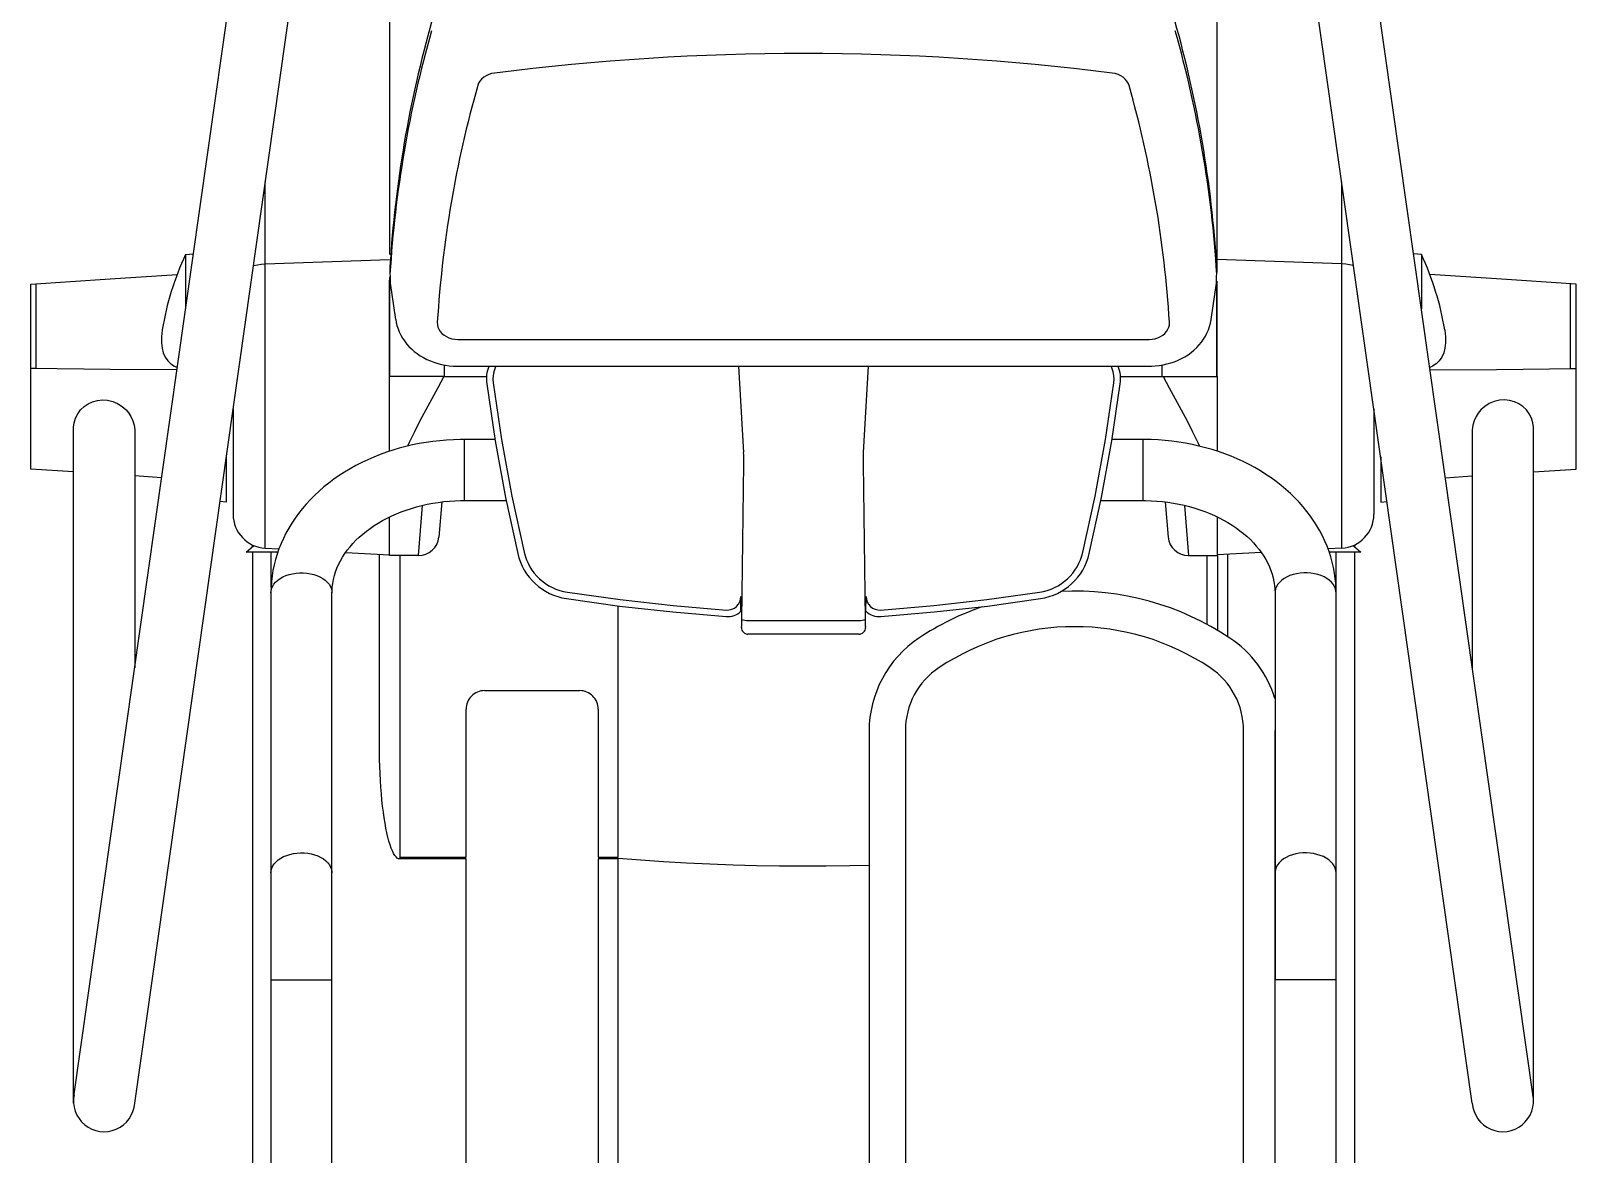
# Model space of a CAD drawing. Header units: millimetres. Extents: x 24547 to 62889, y 34568 to 56011.
# Drawn here: x 59116 to 59769, y 36502 to 36977 of the extents above; entities that cross this region are included whole.
import ezdxf

# ---------------------------------------------------------------- set-up
doc = ezdxf.new("R2010")
doc.units = ezdxf.units.MM

# ---------------------------------------------------------------- blocks, each defined once
blk = doc.blocks.new('A$C29B01179')
for p, q in [((1049.29, 634.45, -1035.45), (1050.47, 652.5, -1035.45)), ((1050.47, 652.5, -1035.45), (1128.65, 652.5, -1035.45)), ((1092.6, 618.96, -1035.45), (1092.97, 652.5, -1035.45)), ((1092.97, 650.21, -1035.45), (1092.97, 652.5, -1035.45)), ((1092.97, 650.21, -1035.45), (1128.65, 650.21, -1035.45)), ((1128.65, 652.5, -1035.45), (1130.85, 618.96, -1035.45)), ((782.57, 634.45, -1035.45), (1067.94, 634.45, -1035.45)), ((784.39, 634.45, -1035.45), (1362.84, 552.53, -1035.45)), ((1067.94, 634.45, -1035.45), (1068.12, 634.47, -1035.45)), ((1068.12, 634.47, -1035.45), (1070.07, 634.23, -1035.45)), ((1070.07, 634.23, -1035.45), (1071.98, 633.65, -1035.45)), ((1071.98, 633.65, -1035.45), (1073.8, 632.73, -1035.45)), ((1073.8, 632.73, -1035.45), (1075.45, 631.5, -1035.45)), ((1075.45, 631.5, -1035.45), (1076.87, 630.03, -1035.45)), ((1076.87, 630.03, -1035.45), (1078.04, 628.33, -1035.45)), ((1078.04, 628.33, -1035.45), (1078.92, 626.45, -1035.45)), ((1078.92, 626.45, -1035.45), (1079.48, 624.44, -1035.45)), ((1079.55, 620.09, -1035.45), (1079.01, 617.92, -1035.45)), ((1079.48, 624.44, -1035.45), (1079.7, 622.27, -1035.45)), ((1079.7, 622.27, -1035.45), (1079.55, 620.09, -1035.45)), ((1076.91, 613.98, -1035.45), (1075.43, 612.32, -1035.45)), ((1078.12, 615.86, -1035.45), (1076.91, 613.98, -1035.45)), ((1079.01, 617.92, -1035.45), (1078.12, 615.86, -1035.45)), ((1092.36, 590.84, -1035.45), (1092.6, 618.96, -1035.45)), ((1130.85, 618.96, -1035.45), (1132.73, 590.67, -1035.45)), ((782.57, 608.67, -1035.45), (1359.23, 527, -1035.45)), ((1066.92, 608.67, -1035.45), (966.45, 608.67, -1035.45)), ((1046.84, 597.28, -1035.45), (1047.59, 608.67, -1035.45)), ((1067.11, 608.67, -1035.45), (1066.92, 608.67, -1035.45)), ((1069.01, 608.88, -1035.45), (1067.11, 608.67, -1035.45)), ((1070.85, 609.41, -1035.45), (1069.01, 608.88, -1035.45)), ((1072.63, 610.24, -1035.45), (1070.85, 609.41, -1035.45)), ((1074.09, 611.18, -1035.45), (1072.63, 610.24, -1035.45)), ((1075.43, 612.32, -1035.45), (1074.09, 611.18, -1035.45)), ((1096.26, 594.74, -1035.45), (1094.98, 593.43, -1035.45)), ((1097.78, 595.8, -1035.45), (1096.26, 594.74, -1035.45)), ((1099.54, 596.6, -1035.45), (1097.78, 595.8, -1035.45)), ((1101.52, 597.13, -1035.45), (1099.54, 596.6, -1035.45)), ((1103.81, 597.39, -1035.45), (1101.52, 597.13, -1035.45)), ((1106.35, 597.37, -1035.45), (1103.81, 597.39, -1035.45)), ((1109.11, 597.05, -1035.45), (1106.35, 597.37, -1035.45)), ((1109.28, 597.02, -1035.45), (1109.11, 597.05, -1035.45)), ((1093.93, 591.87, -1035.45), (1093.37, 590.69, -1035.45)), ((1094.98, 593.43, -1035.45), (1093.93, 591.87, -1035.45)), ((1141.12, 587.18, -1035.45), (1118.16, 587.18, -1035.45)), ((1141.12, 587.18, -1035.45), (1141.4, 583.89, -1035.45)), ((1036.51, 569.99, -1035.45), (1036.74, 572.67, -1035.45)), ((1055.66, 569.99, -1035.45), (1036.51, 569.99, -1035.45)), ((1015.42, 548.23, -1035.45), (1015.42, 561.56, -1035.45)), ((1015.42, 561.56, -1035.45), (1018.14, 558.32, -1035.45)), ((1075.89, 567.13, -1035.45), (1031.36, 567.13, -1035.45)), ((1015.42, 558.88, -1035.45), (457.46, 558.88, -1035.45)), ((1017.67, 558.88, -1035.45), (1018.38, 558.88, -1035.45)), ((1136.35, 558.57, -1035.45), (1136.4, 558.42, -1035.45)), ((1136.4, 558.42, -1035.45), (1136.77, 556.84, -1035.45)), ((1136.77, 556.84, -1035.45), (1137.01, 555.21, -1035.45)), ((1137.01, 555.21, -1035.45), (1137.13, 553.55, -1035.45)), ((998.21, 551.14, -1035.45), (512.44, 551.14, -1035.45)), ((834.78, 551.14, -1035.45), (834.78, 525.36, -1035.45)), ((879.89, 551.14, -1035.45), (880.89, 551.05, -1035.45)), ((880.89, 551.05, -1035.45), (881.88, 550.78, -1035.45)), ((881.88, 550.78, -1035.45), (882.84, 550.33, -1035.45)), ((882.84, 550.33, -1035.45), (883.75, 549.72, -1035.45)), ((883.75, 549.72, -1035.45), (884.62, 548.94, -1035.45)), ((884.62, 548.94, -1035.45), (885.41, 548.02, -1035.45)), ((998.54, 551.14, -1035.45), (998.21, 551.14, -1035.45)), ((998.21, 551.14, -1035.45), (998.96, 551.09, -1035.45)), ((1000.73, 551.08, -1035.45), (998.54, 551.14, -1035.45)), ((998.96, 551.09, -1035.45), (999.95, 550.86, -1035.45)), ((999.95, 550.86, -1035.45), (1000.91, 550.46, -1035.45)), ((1015.42, 551.14, -1035.45), (1000.59, 551.14, -1035.45)), ((1003.05, 550.92, -1035.45), (1000.73, 551.08, -1035.45)), ((1000.91, 550.46, -1035.45), (1001.84, 549.89, -1035.45)), ((1001.84, 549.89, -1035.45), (1002.72, 549.15, -1035.45)), ((1002.72, 549.15, -1035.45), (1003.53, 548.26, -1035.45)), ((1005.37, 550.65, -1035.45), (1003.05, 550.92, -1035.45)), ((1003.53, 548.26, -1035.45), (1004.27, 547.23, -1035.45)), ((1007.68, 550.27, -1035.45), (1005.37, 550.65, -1035.45)), ((1009.98, 549.8, -1035.45), (1007.68, 550.27, -1035.45)), ((1012.26, 549.22, -1035.45), (1009.98, 549.8, -1035.45)), ((1014.53, 548.54, -1035.45), (1012.26, 549.22, -1035.45)), ((1016.78, 547.75, -1035.45), (1014.53, 548.54, -1035.45)), ((1015.42, 548.45, -1035.45), (1015, 548.37, -1035.45)), ((1017.05, 553.55, -1035.45), (1016.75, 547.76, -1035.45)), ((1017.05, 553.55, -1035.45), (1137.13, 553.55, -1035.45)), ((1137.13, 553.55, -1035.45), (1138.94, 501.01, -1035.45)), ((1137.13, 553.55, -1035.45), (1171.74, 553.55, -1035.45)), ((885.41, 548.02, -1035.45), (886.13, 546.95, -1035.45)), ((886.13, 546.95, -1035.45), (886.76, 545.77, -1035.45)), ((886.76, 545.77, -1035.45), (887.3, 544.47, -1035.45)), ((887.3, 544.47, -1035.45), (887.73, 543.09, -1035.45)), ((887.73, 543.09, -1035.45), (888.05, 541.65, -1035.45)), ((888.05, 541.65, -1035.45), (888.26, 540.15, -1035.45)), ((1004.27, 547.23, -1035.45), (1004.93, 546.07, -1035.45)), ((1004.93, 546.07, -1035.45), (1005.49, 544.81, -1035.45)), ((1005.49, 544.81, -1035.45), (1005.95, 543.45, -1035.45)), ((1005.95, 543.45, -1035.45), (1006.29, 542.01, -1035.45)), ((1006.29, 542.01, -1035.45), (1006.53, 540.53, -1035.45)), ((1019.01, 546.87, -1035.45), (1016.78, 547.75, -1035.45)), ((1021.21, 545.88, -1035.45), (1019.01, 546.87, -1035.45)), ((1023.39, 544.79, -1035.45), (1021.21, 545.88, -1035.45)), ((1025.53, 543.6, -1035.45), (1023.39, 544.79, -1035.45)), ((1027.64, 542.32, -1035.45), (1025.53, 543.6, -1035.45)), ((1029.71, 540.93, -1035.45), (1027.64, 542.32, -1035.45)), ((888.17, 535.59, -1035.45), (887.9, 534.12, -1035.45)), ((888.32, 537.1, -1035.45), (888.17, 535.59, -1035.45)), ((888.26, 540.15, -1035.45), (888.35, 538.63, -1035.45)), ((888.35, 538.63, -1035.45), (888.32, 537.1, -1035.45)), ((1006.53, 535.97, -1035.45), (1006.29, 534.48, -1035.45)), ((1006.53, 540.53, -1035.45), (1006.65, 539.01, -1035.45)), ((1006.65, 537.49, -1035.45), (1006.53, 535.97, -1035.45)), ((1006.65, 539.01, -1035.45), (1006.65, 537.49, -1035.45)), ((1031.75, 539.46, -1035.45), (1029.71, 540.93, -1035.45)), ((1033.73, 537.89, -1035.45), (1031.75, 539.46, -1035.45)), ((1035.67, 536.23, -1035.45), (1033.73, 537.89, -1035.45)), ((1037.57, 534.48, -1035.45), (1035.67, 536.23, -1035.45)), ((885.78, 529, -1035.45), (885.02, 528, -1035.45)), ((886.46, 530.13, -1035.45), (885.78, 529, -1035.45)), ((887.04, 531.37, -1035.45), (886.46, 530.13, -1035.45)), ((887.53, 532.71, -1035.45), (887.04, 531.37, -1035.45)), ((887.9, 534.12, -1035.45), (887.53, 532.71, -1035.45)), ((1004.27, 529.27, -1035.45), (1003.53, 528.24, -1035.45)), ((1004.93, 530.43, -1035.45), (1004.27, 529.27, -1035.45)), ((1005.49, 531.69, -1035.45), (1004.93, 530.43, -1035.45)), ((1005.95, 533.05, -1035.45), (1005.49, 531.69, -1035.45)), ((1006.29, 534.48, -1035.45), (1005.95, 533.05, -1035.45)), ((1039.41, 532.65, -1035.45), (1037.57, 534.48, -1035.45)), ((1041.19, 530.74, -1035.45), (1039.41, 532.65, -1035.45)), ((1042.92, 528.74, -1035.45), (1041.19, 530.74, -1035.45)), ((1044.58, 526.67, -1035.45), (1042.92, 528.74, -1035.45)), ((512.44, 525.36, -1035.45), (998.21, 525.36, -1035.45)), ((880.39, 525.38, -1035.45), (879.89, 525.36, -1035.45)), ((881.39, 525.56, -1035.45), (880.39, 525.38, -1035.45)), ((882.36, 525.92, -1035.45), (881.39, 525.56, -1035.45)), ((883.3, 526.45, -1035.45), (882.36, 525.92, -1035.45)), ((884.19, 527.15, -1035.45), (883.3, 526.45, -1035.45)), ((885.02, 528, -1035.45), (884.19, 527.15, -1035.45)), ((998.96, 525.41, -1035.45), (998.21, 525.36, -1035.45)), ((998.21, 525.36, -1035.45), (998.92, 525.35, -1035.45)), ((998.92, 525.35, -1035.45), (1000.56, 525.25, -1035.45)), ((999.95, 525.63, -1035.45), (998.96, 525.41, -1035.45)), ((1000.91, 526.04, -1035.45), (999.95, 525.63, -1035.45)), ((1000.56, 525.25, -1035.45), (1002.21, 525.05, -1035.45)), ((1001.84, 526.61, -1035.45), (1000.91, 526.04, -1035.45)), ((1002.72, 527.35, -1035.45), (1001.84, 526.61, -1035.45)), ((1002.21, 525.05, -1035.45), (1003.85, 524.75, -1035.45)), ((1003.53, 528.24, -1035.45), (1002.72, 527.35, -1035.45)), ((1003.85, 524.75, -1035.45), (1005.47, 524.35, -1035.45)), ((1005.47, 524.35, -1035.45), (1007.08, 523.84, -1035.45)), ((1007.08, 523.84, -1035.45), (1008.66, 523.24, -1035.45)), ((1008.66, 523.24, -1035.45), (1010.23, 522.55, -1035.45)), ((1010.23, 522.55, -1035.45), (1011.76, 521.77, -1035.45)), ((1046.19, 524.52, -1035.45), (1044.58, 526.67, -1035.45)), ((1047.73, 522.3, -1035.45), (1046.19, 524.52, -1035.45)), ((1049.21, 520.01, -1035.45), (1047.73, 522.3, -1035.45)), ((1011.76, 521.77, -1035.45), (1013.28, 520.89, -1035.45)), ((1013.28, 520.89, -1035.45), (1014.76, 519.93, -1035.45)), ((1015.27, 519.56, -1035.45), (1014.3, 501.01, -1035.45)), ((1014.76, 519.93, -1035.45), (1016.21, 518.88, -1035.45)), ((1016.21, 518.88, -1035.45), (1017.64, 517.74, -1035.45)), ((1017.64, 517.74, -1035.45), (1019.03, 516.52, -1035.45)), ((1019.03, 516.52, -1035.45), (1020.38, 515.22, -1035.45)), ((1050.62, 517.66, -1035.45), (1049.21, 520.01, -1035.45)), ((1051.95, 515.25, -1035.45), (1050.62, 517.66, -1035.45)), ((1020.38, 515.22, -1035.45), (1021.7, 513.84, -1035.45)), ((1021.7, 513.84, -1035.45), (1022.99, 512.38, -1035.45)), ((1022.99, 512.38, -1035.45), (1024.23, 510.84, -1035.45)), ((1024.23, 510.84, -1035.45), (1025.42, 509.23, -1035.45)), ((1025.42, 509.23, -1035.45), (1026.58, 507.55, -1035.45)), ((1053.22, 512.78, -1035.45), (1051.95, 515.25, -1035.45)), ((1054.42, 510.25, -1035.45), (1053.22, 512.78, -1035.45)), ((1055.54, 507.67, -1035.45), (1054.42, 510.25, -1035.45)), ((896.81, 502.19, -1035.45), (898.8, 502.59, -1035.45)), ((898.8, 502.59, -1035.45), (900.93, 502.97, -1035.45)), ((900.93, 502.97, -1035.45), (903.2, 503.33, -1035.45)), ((903.2, 503.33, -1035.45), (905.58, 503.66, -1035.45)), ((905.58, 503.66, -1035.45), (908.08, 503.97, -1035.45)), ((908.08, 503.97, -1035.45), (910.68, 504.24, -1035.45)), ((910.68, 504.24, -1035.45), (913.36, 504.49, -1035.45)), ((913.36, 504.49, -1035.45), (916.13, 504.7, -1035.45)), ((916.13, 504.7, -1035.45), (918.97, 504.88, -1035.45)), ((918.97, 504.88, -1035.45), (921.87, 505.03, -1035.45)), ((921.87, 505.03, -1035.45), (924.81, 505.15, -1035.45)), ((924.81, 505.15, -1035.45), (927.79, 505.24, -1035.45)), ((927.79, 505.24, -1035.45), (930.8, 505.29, -1035.45)), ((930.8, 505.29, -1035.45), (933.81, 505.3, -1035.45)), ((933.81, 505.3, -1035.45), (1014.52, 505.3, -1035.45)), ((1026.58, 507.55, -1035.45), (1027.68, 505.79, -1035.45)), ((1027.68, 505.79, -1035.45), (1028.74, 503.97, -1035.45)), ((1028.74, 503.97, -1035.45), (1029.74, 502.09, -1035.45)), ((1056.58, 505.05, -1035.45), (1055.54, 507.67, -1035.45)), ((1057.55, 502.38, -1035.45), (1056.58, 505.05, -1035.45)), ((886.51, 496.71, -1035.45), (885.78, 496.71, -1035.45)), ((885.79, 496.71, -1035.45), (885.88, 497.25, -1035.45)), ((885.79, 468.75, -1035.45), (885.79, 496.71, -1035.45)), ((885.88, 497.25, -1035.45), (886.16, 497.79, -1035.45)), ((886.16, 497.79, -1035.45), (886.64, 498.32, -1035.45)), ((1013.93, 496.71, -1035.45), (886.51, 496.71, -1035.45)), ((886.51, 496.71, -1035.45), (886.51, 468.75, -1035.45)), ((886.64, 498.32, -1035.45), (887.29, 498.85, -1035.45)), ((887.29, 498.85, -1035.45), (888.14, 499.36, -1035.45)), ((888.14, 499.36, -1035.45), (889.16, 499.87, -1035.45)), ((889.16, 499.87, -1035.45), (890.36, 500.37, -1035.45)), ((890.36, 500.37, -1035.45), (891.73, 500.85, -1035.45)), ((891.73, 500.85, -1035.45), (893.26, 501.31, -1035.45)), ((893.26, 501.31, -1035.45), (894.96, 501.76, -1035.45)), ((894.96, 501.76, -1035.45), (896.81, 502.19, -1035.45)), ((1013.93, 488.83, -1035.45), (1013.93, 501.01, -1035.45)), ((1013.93, 501.01, -1035.45), (1030.22, 501.01, -1035.45)), ((1029.74, 502.09, -1035.45), (1030.68, 500.14, -1035.45)), ((1030.68, 500.14, -1035.45), (1031.57, 498.14, -1035.45)), ((1031.57, 498.14, -1035.45), (1032.41, 496.09, -1035.45)), ((1032.41, 496.09, -1035.45), (1033.18, 493.98, -1035.45)), ((1058.45, 499.67, -1035.45), (1057.55, 502.38, -1035.45)), ((1058.01, 501.01, -1035.45), (1089.56, 501.01, -1035.45)), ((1059.26, 496.92, -1035.45), (1058.45, 499.67, -1035.45)), ((1060, 494.14, -1035.45), (1059.26, 496.92, -1035.45)), ((1089.56, 501.01, -1035.45), (1130.25, 501.01, -1035.45)), ((1089.56, 478.09, -1035.45), (1089.56, 501.01, -1035.45)), ((1089.56, 500.92, -1035.45), (1131.64, 500.92, -1035.45)), ((1107.09, 496.31, -1035.45), (1105.82, 495.58, -1035.45)), ((1108.39, 496.94, -1035.45), (1107.09, 496.31, -1035.45)), ((1109.72, 497.48, -1035.45), (1108.39, 496.94, -1035.45)), ((1111.08, 497.92, -1035.45), (1109.72, 497.48, -1035.45)), ((1112.46, 498.26, -1035.45), (1111.08, 497.92, -1035.45)), ((1113.63, 498.46, -1035.45), (1112.46, 498.26, -1035.45)), ((1129.05, 500.73, -1035.45), (1113.63, 498.47, -1035.45)), ((1136, 500.88, -1035.45), (1129.05, 500.73, -1035.45)), ((1141.08, 500.92, -1035.45), (1163.34, 500.92, -1035.45)), ((1163.34, 500.92, -1035.45), (1250.93, 500.92, -1035.45)), ((1033.18, 493.98, -1035.45), (1033.88, 491.83, -1035.45)), ((1033.88, 491.83, -1035.45), (1034.53, 489.63, -1035.45)), ((1034.53, 489.63, -1035.45), (1035.1, 487.4, -1035.45)), ((1060.65, 491.33, -1035.45), (1060, 494.14, -1035.45)), ((1061.65, 492.79, -1035.45), (1060.15, 493.48, -1035.45)), ((1061.23, 488.49, -1035.45), (1060.65, 491.33, -1035.45)), ((1066.21, 490.57, -1035.45), (1061.65, 492.79, -1035.45)), ((1070.83, 488.22, -1035.45), (1066.21, 490.57, -1035.45)), ((1099.25, 489.38, -1035.45), (1098.37, 488.08, -1035.45)), ((1100.2, 490.61, -1035.45), (1099.25, 489.38, -1035.45)), ((1101.22, 491.77, -1035.45), (1100.2, 490.61, -1035.45)), ((1102.29, 492.85, -1035.45), (1101.22, 491.77, -1035.45)), ((1103.42, 493.85, -1035.45), (1102.29, 492.85, -1035.45)), ((1104.6, 494.76, -1035.45), (1103.42, 493.85, -1035.45)), ((1105.82, 495.58, -1035.45), (1104.6, 494.76, -1035.45)), ((1013.93, 488.83, -1035.45), (1035.13, 487.18, -1035.45)), ((1035.1, 487.4, -1035.45), (1035.61, 485.13, -1035.45)), ((1035.61, 485.13, -1035.45), (1036.05, 482.83, -1035.45)), ((1061.72, 485.63, -1035.45), (1061.23, 488.49, -1035.45)), ((1062.14, 482.75, -1035.45), (1061.72, 485.63, -1035.45)), ((1075.48, 485.76, -1035.45), (1070.83, 488.22, -1035.45)), ((1080.16, 483.24, -1035.45), (1075.48, 485.76, -1035.45)), ((1084.84, 480.68, -1035.45), (1080.16, 483.24, -1035.45)), ((1096.17, 483.8, -1035.45), (1095.59, 482.28, -1035.45)), ((1096.82, 485.28, -1035.45), (1096.17, 483.8, -1035.45)), ((1097.56, 486.71, -1035.45), (1096.82, 485.28, -1035.45)), ((1098.37, 488.08, -1035.45), (1097.56, 486.71, -1035.45)), ((1036.58, 478.97, -1035.45), (1021.78, 480.27, -1035.45)), ((1036.05, 482.83, -1035.45), (1036.42, 480.5, -1035.45)), ((1036.42, 480.5, -1035.45), (1036.72, 478.16, -1035.45)), ((1036.72, 478.16, -1035.45), (1036.95, 475.8, -1035.45)), ((1062.47, 479.85, -1035.45), (1062.14, 482.75, -1035.45)), ((1062.72, 476.94, -1035.45), (1062.47, 479.85, -1035.45)), ((1062.89, 474.02, -1035.45), (1062.72, 476.94, -1035.45)), ((1089.52, 478.11, -1035.45), (1084.84, 480.68, -1035.45)), ((1089.56, 478.09, -1035.45), (1089.52, 478.11, -1035.45)), ((1089.56, 478.09, -1035.45), (1089.56, 460.08, -1035.45)), ((1094.47, 478, -1035.45), (1089.56, 478, -1035.45)), ((1089.56, 478, -1035.45), (1089.56, 460.08, -1035.45)), ((1094.36, 477.49, -1035.45), (1094.13, 475.84, -1035.45)), ((1094.69, 479.12, -1035.45), (1094.36, 477.49, -1035.45)), ((1095.1, 480.71, -1035.45), (1094.69, 479.12, -1035.45)), ((1095.59, 482.28, -1035.45), (1095.1, 480.71, -1035.45)), ((1106.42, 477.05, -1035.45), (1105.93, 475.95, -1035.45)), ((1107.05, 478.05, -1035.45), (1106.42, 477.05, -1035.45)), ((1107.78, 478.93, -1035.45), (1107.05, 478.05, -1035.45)), ((1108.61, 479.66, -1035.45), (1107.78, 478.93, -1035.45)), ((1109.51, 480.23, -1035.45), (1108.61, 479.66, -1035.45)), ((1110.47, 480.63, -1035.45), (1109.51, 480.23, -1035.45)), ((1111.47, 480.85, -1035.45), (1110.47, 480.63, -1035.45)), ((1112.48, 480.88, -1035.45), (1111.47, 480.85, -1035.45)), ((1036.95, 475.8, -1035.45), (1037.11, 473.42, -1035.45)), ((1037.11, 473.42, -1035.45), (1037.19, 471.04, -1035.45)), ((1037.19, 471.04, -1035.45), (1037.2, 469.49, -1035.45)), ((1062.98, 471.09, -1035.45), (1062.89, 474.02, -1035.45)), ((1062.99, 469.49, -1035.45), (1062.98, 471.09, -1035.45)), ((1093.93, 472.59, -1035.45), (1093.92, 472.27, -1035.45)), ((1093.92, 472.27, -1035.45), (1093.92, 180.32, -1035.45)), ((1093.98, 474.18, -1035.45), (1093.93, 472.59, -1035.45)), ((1094.13, 475.84, -1035.45), (1093.98, 474.18, -1035.45)), ((1105.34, 473.53, -1035.45), (1105.27, 472.27, -1035.45)), ((1105.27, 472.27, -1035.45), (1105.27, 180.32, -1035.45)), ((1105.56, 474.77, -1035.45), (1105.34, 473.53, -1035.45)), ((1105.93, 475.95, -1035.45), (1105.56, 474.77, -1035.45)), ((661.57, 468.75, -1035.45), (885.79, 468.75, -1035.45)), ((886.51, 468.75, -1035.45), (949.05, 468.75, -1035.45)), ((1062.99, 469.49, -1035.45), (1037.2, 469.49, -1035.45)), ((1037.2, 469.49, -1035.45), (1037.2, 451.84, -1035.45)), ((1062.99, 456.55, -1035.45), (1062.99, 469.49, -1035.45)), ((1213.46, 463.42, -1035.45), (1212.48, 463.8, -1035.45)), ((1214.38, 462.87, -1035.45), (1213.46, 463.42, -1035.45)), ((956.9, 460.9, -1035.45), (956.9, 420.79, -1035.45)), ((1086.5, 460.02, -1035.45), (1062.45, 456.47, -1035.45)), ((1086.87, 457.3, -1035.45), (1062.92, 453.75, -1035.45)), ((1088.46, 457.4, -1035.45), (1086.87, 457.3, -1035.45)), ((1090.06, 457.3, -1035.45), (1088.46, 457.4, -1035.45)), ((1091.62, 457.01, -1035.45), (1090.06, 457.3, -1035.45)), ((1093.7, 456.29, -1035.45), (1091.62, 457.01, -1035.45)), ((1215.23, 462.16, -1035.45), (1214.38, 462.87, -1035.45)), ((1215.98, 461.29, -1035.45), (1215.23, 462.16, -1035.45)), ((1216.62, 460.29, -1035.45), (1215.98, 461.29, -1035.45)), ((1217.14, 459.19, -1035.45), (1216.62, 460.29, -1035.45)), ((1217.52, 458, -1035.45), (1217.14, 459.19, -1035.45)), ((1217.75, 456.76, -1035.45), (1217.52, 458, -1035.45)), ((1038.53, 452.1, -1035.45), (1014.77, 446.94, -1035.45)), ((1062.45, 456.47, -1035.45), (1038.53, 452.1, -1035.45)), ((1062.92, 453.75, -1035.45), (1039.09, 449.4, -1035.45)), ((1093.92, 456.17, -1035.45), (1093.7, 456.29, -1035.45)), ((1039.09, 449.4, -1035.45), (1015.42, 444.26, -1035.45)), ((995.75, 426.36, -1035.45), (992.63, 403.96, -1035.45)), ((998.47, 425.92, -1035.45), (995.36, 403.61, -1035.45)), ((885.78, 412.94, -1035.45), (661.6, 412.94, -1035.45)), ((885.78, 404.5, -1035.45), (885.78, 412.94, -1035.45)), ((949.05, 412.94, -1035.45), (886.51, 412.94, -1035.45)), ((886.51, 412.94, -1035.45), (886.51, 404.5, -1035.45)), ((659.27, 404.5, -1035.45), (885.78, 404.5, -1035.45)), ((886.15, 404.44, -1035.45), (885.38, 394.97, -1035.45)), ((886.51, 404.5, -1035.45), (992.7, 404.5, -1035.45)), ((992.63, 403.96, -1035.45), (990.11, 381.48, -1035.45)), ((995.36, 403.61, -1035.45), (992.85, 381.23, -1035.45)), ((885.38, 394.97, -1035.45), (884.71, 385.37, -1035.45)), ((884.71, 385.37, -1035.45), (884.13, 375.65, -1035.45)), ((990.11, 381.48, -1035.45), (988.19, 358.94, -1035.45)), ((992.85, 381.23, -1035.45), (990.94, 358.78, -1035.45)), ((884.13, 375.65, -1035.45), (883.66, 365.83, -1035.45)), ((883.66, 365.83, -1035.45), (883.29, 355.94, -1035.45)), ((883.29, 355.94, -1035.45), (883.03, 346.16, -1035.45)), ((983.51, 352.45, -1035.45), (983.58, 352.42, -1035.45)), ((983.58, 352.42, -1035.45), (983.82, 352.38, -1035.45)), ((983.82, 352.38, -1035.45), (984.22, 352.34, -1035.45)), ((990.39, 352.64, -1035.45), (996.67, 352.72, -1035.45)), ((1057.47, 351.51, -1035.45), (1093.92, 353.51, -1035.45)), ((883.03, 346.16, -1035.45), (882.87, 336.34, -1035.45)), ((980.75, 302.83, -1035.45), (980.75, 349.69, -1035.45)), ((984.22, 352.34, -1035.45), (984.75, 352.31, -1035.45)), ((984.75, 352.31, -1035.45), (985.41, 352.29, -1035.45)), ((985.41, 352.29, -1035.45), (986.17, 352.27, -1035.45)), ((986.17, 352.27, -1035.45), (987, 352.25, -1035.45)), ((986.34, 349.51, -1035.45), (986.38, 350.33, -1035.45)), ((986.34, 302.99, -1035.45), (986.34, 349.51, -1035.45)), ((986.38, 350.33, -1035.45), (986.47, 351.08, -1035.45)), ((986.47, 351.08, -1035.45), (986.62, 351.69, -1035.45)), ((986.62, 351.69, -1035.45), (986.8, 352.09, -1035.45)), ((986.8, 352.09, -1035.45), (987, 352.25, -1035.45)), ((987, 352.25, -1035.45), (1052.76, 351.45, -1035.45)), ((882.87, 336.34, -1035.45), (882.81, 326.51, -1035.45)), ((882.81, 326.51, -1035.45), (882.86, 316.67, -1035.45)), ((882.86, 316.67, -1035.45), (883.02, 306.65, -1035.45)), ((883.02, 306.65, -1035.45), (883.23, 298.53, -1035.45)), ((984.22, 300.16, -1035.45), (983.82, 300.12, -1035.45)), ((984.75, 300.19, -1035.45), (984.22, 300.16, -1035.45)), ((985.41, 300.21, -1035.45), (984.75, 300.19, -1035.45)), ((986.17, 300.23, -1035.45), (985.41, 300.21, -1035.45)), ((987, 300.25, -1035.45), (986.17, 300.23, -1035.45)), ((986.38, 302.17, -1035.45), (986.34, 302.99, -1035.45)), ((986.47, 301.42, -1035.45), (986.38, 302.17, -1035.45)), ((986.62, 300.81, -1035.45), (986.47, 301.42, -1035.45)), ((986.8, 300.41, -1035.45), (986.62, 300.81, -1035.45)), ((987, 300.25, -1035.45), (986.8, 300.41, -1035.45)), ((1052.76, 301.05, -1035.45), (987, 300.25, -1035.45)), ((1093.92, 298.99, -1035.45), (1057.47, 300.99, -1035.45)), ((939.79, 298.53, -1035.45), (670.6, 298.53, -1035.45)), ((983.58, 300.08, -1035.45), (983.51, 300.05, -1035.45)), ((983.82, 300.12, -1035.45), (983.58, 300.08, -1035.45)), ((990.39, 299.86, -1035.45), (996.67, 299.78, -1035.45)), ((990.94, 293.72, -1035.45), (992.85, 271.27, -1035.45)), ((988.19, 293.56, -1035.45), (990.11, 271.02, -1035.45)), ((940.05, 283.23, -1035.45), (670.2, 283.23, -1035.45)), ((990.11, 271.02, -1035.45), (992.63, 248.54, -1035.45)), ((992.85, 271.27, -1035.45), (995.36, 248.89, -1035.45)), ((992.63, 248.54, -1035.45), (995.75, 226.14, -1035.45)), ((995.36, 248.89, -1035.45), (998.47, 226.58, -1035.45)), ((1014.77, 205.56, -1035.45), (1038.53, 200.4, -1035.45)), ((1015.42, 208.24, -1035.45), (1039.09, 203.1, -1035.45)), ((1039.09, 203.1, -1035.45), (1062.92, 198.75, -1035.45)), ((1037.2, 200.66, -1035.45), (1037.2, 183.01, -1035.45)), ((1038.53, 200.4, -1035.45), (1062.45, 196.03, -1035.45)), ((1062.45, 196.03, -1035.45), (1086.5, 192.48, -1035.45)), ((1062.92, 198.75, -1035.45), (1086.87, 195.2, -1035.45)), ((1062.99, 183.01, -1035.45), (1062.99, 195.95, -1035.45)), ((1091.62, 195.49, -1035.45), (1093.7, 196.21, -1035.45)), ((1093.7, 196.21, -1035.45), (1093.92, 196.33, -1035.45)), ((1217.52, 194.59, -1035.45), (1217.75, 195.84, -1035.45)), ((1086.87, 195.2, -1035.45), (1088.46, 195.1, -1035.45)), ((1088.46, 195.1, -1035.45), (1090.06, 195.2, -1035.45)), ((1089.56, 192.42, -1035.45), (1089.56, 174.78, -1035.45)), ((1089.56, 192.42, -1035.45), (1089.56, 174.41, -1035.45)), ((1090.06, 195.2, -1035.45), (1091.62, 195.49, -1035.45)), ((1213.46, 189.17, -1035.45), (1214.38, 189.72, -1035.45)), ((1214.38, 189.72, -1035.45), (1215.23, 190.43, -1035.45)), ((1215.23, 190.43, -1035.45), (1215.98, 191.3, -1035.45)), ((1215.98, 191.3, -1035.45), (1216.62, 192.3, -1035.45)), ((1216.62, 192.3, -1035.45), (1217.14, 193.4, -1035.45)), ((1217.14, 193.4, -1035.45), (1217.52, 194.59, -1035.45)), ((1062.99, 183.01, -1035.45), (1037.2, 183.01, -1035.45)), ((1037.2, 183.01, -1035.45), (1037.2, 181.8, -1035.45)), ((1062.99, 182.17, -1035.45), (1062.99, 183.01, -1035.45)), ((1212.48, 188.79, -1035.45), (1213.46, 189.17, -1035.45)), ((1036.98, 177.04, -1035.45), (1036.76, 174.68, -1035.45)), ((1037.12, 179.42, -1035.45), (1036.98, 177.04, -1035.45)), ((1037.2, 181.8, -1035.45), (1037.12, 179.42, -1035.45)), ((1062.56, 173.56, -1035.45), (1062.78, 176.47, -1035.45)), ((1062.78, 176.47, -1035.45), (1062.93, 179.39, -1035.45)), ((1062.93, 179.39, -1035.45), (1062.99, 182.17, -1035.45)), ((1093.92, 180.32, -1035.45), (1093.94, 179.36, -1035.45)), ((1093.94, 179.36, -1035.45), (1094.03, 177.69, -1035.45)), ((1094.03, 177.69, -1035.45), (1094.22, 176.03, -1035.45)), ((1105.27, 180.32, -1035.45), (1105.34, 179.06, -1035.45)), ((1105.34, 179.06, -1035.45), (1105.56, 177.82, -1035.45)), ((1105.56, 177.82, -1035.45), (1105.93, 176.64, -1035.45)), ((1105.93, 176.64, -1035.45), (1106.42, 175.54, -1035.45)), ((1036.59, 173.53, -1035.45), (1021.78, 172.23, -1035.45)), ((1036.11, 170.01, -1035.45), (1035.68, 167.7, -1035.45)), ((1036.47, 172.33, -1035.45), (1036.11, 170.01, -1035.45)), ((1036.76, 174.68, -1035.45), (1036.47, 172.33, -1035.45)), ((1061.86, 167.78, -1035.45), (1062.25, 170.66, -1035.45)), ((1062.25, 170.66, -1035.45), (1062.56, 173.56, -1035.45)), ((1084.84, 171.82, -1035.45), (1080.16, 169.26, -1035.45)), ((1089.52, 174.39, -1035.45), (1084.84, 171.82, -1035.45)), ((1089.56, 174.41, -1035.45), (1089.52, 174.39, -1035.45)), ((1089.56, 174.78, -1035.45), (1094.43, 174.78, -1035.45)), ((1089.56, 174.41, -1035.45), (1089.56, 151.49, -1035.45)), ((1094.22, 176.03, -1035.45), (1094.49, 174.39, -1035.45)), ((1094.49, 174.39, -1035.45), (1094.86, 172.76, -1035.45)), ((1094.86, 172.76, -1035.45), (1095.31, 171.17, -1035.45)), ((1095.31, 171.17, -1035.45), (1095.84, 169.61, -1035.45)), ((1106.42, 175.54, -1035.45), (1107.05, 174.54, -1035.45)), ((1107.05, 174.54, -1035.45), (1107.78, 173.66, -1035.45)), ((1107.78, 173.66, -1035.45), (1108.61, 172.93, -1035.45)), ((1108.61, 172.93, -1035.45), (1109.51, 172.36, -1035.45)), ((1109.51, 172.36, -1035.45), (1110.47, 171.96, -1035.45)), ((1110.47, 171.96, -1035.45), (1111.47, 171.75, -1035.45)), ((1111.47, 171.75, -1035.45), (1112.48, 171.71, -1035.45)), ((1035.11, 165.31, -1035.45), (1013.93, 163.67, -1035.45)), ((1013.93, 163.67, -1035.45), (1013.93, 151.49, -1035.45)), ((1034.61, 163.2, -1035.45), (1033.98, 161, -1035.45)), ((1035.18, 165.43, -1035.45), (1034.61, 163.2, -1035.45)), ((1035.68, 167.7, -1035.45), (1035.18, 165.43, -1035.45)), ((1060.84, 162.07, -1035.45), (1061.39, 164.91, -1035.45)), ((1061.39, 164.91, -1035.45), (1061.86, 167.78, -1035.45)), ((1070.83, 164.28, -1035.45), (1066.21, 161.93, -1035.45)), ((1075.48, 166.74, -1035.45), (1070.83, 164.28, -1035.45)), ((1080.16, 169.26, -1035.45), (1075.48, 166.74, -1035.45)), ((1095.84, 169.61, -1035.45), (1096.46, 168.09, -1035.45)), ((1096.46, 168.09, -1035.45), (1097.16, 166.62, -1035.45)), ((1097.16, 166.62, -1035.45), (1097.95, 165.21, -1035.45)), ((1097.95, 165.21, -1035.45), (1098.8, 163.86, -1035.45)), ((1098.8, 163.86, -1035.45), (1099.74, 162.57, -1035.45)), ((1032.53, 156.73, -1035.45), (1031.7, 154.67, -1035.45)), ((1033.29, 158.84, -1035.45), (1032.53, 156.73, -1035.45)), ((1033.98, 161, -1035.45), (1033.29, 158.84, -1035.45)), ((1059.5, 156.46, -1035.45), (1060.21, 159.25, -1035.45)), ((1061.65, 159.71, -1035.45), (1060.15, 159.02, -1035.45)), ((1060.21, 159.25, -1035.45), (1060.84, 162.07, -1035.45)), ((1066.21, 161.93, -1035.45), (1061.65, 159.71, -1035.45)), ((1099.74, 162.57, -1035.45), (1100.74, 161.36, -1035.45)), ((1100.74, 161.36, -1035.45), (1101.8, 160.22, -1035.45)), ((1101.8, 160.22, -1035.45), (1102.93, 159.16, -1035.45)), ((1102.93, 159.16, -1035.45), (1104.11, 158.2, -1035.45)), ((1104.11, 158.2, -1035.45), (1105.34, 157.32, -1035.45)), ((1105.34, 157.32, -1035.45), (1106.62, 156.54, -1035.45)), ((1013.93, 151.49, -1035.45), (982.44, 151.49, -1035.45)), ((984.86, 155.79, -1035.45), (1013.93, 155.79, -1035.45)), ((1013.93, 151.49, -1035.45), (1030.22, 151.49, -1035.45)), ((1015.27, 132.93, -1035.45), (1014.3, 151.49, -1035.45)), ((1029.89, 150.71, -1035.45), (1028.9, 148.82, -1035.45)), ((1030.83, 152.66, -1035.45), (1029.89, 150.71, -1035.45)), ((1031.7, 154.67, -1035.45), (1030.83, 152.66, -1035.45)), ((1056.91, 148.31, -1035.45), (1057.85, 150.99, -1035.45)), ((1057.85, 150.99, -1035.45), (1058.71, 153.71, -1035.45)), ((1058.01, 151.49, -1035.45), (1089.56, 151.49, -1035.45)), ((1058.71, 153.71, -1035.45), (1059.5, 156.46, -1035.45)), ((1129.11, 151.86, -1035.45), (1089.56, 151.86, -1035.45)), ((1129.82, 151.77, -1035.45), (1089.56, 151.77, -1035.45)), ((1106.62, 156.54, -1035.45), (1107.93, 155.86, -1035.45)), ((1107.93, 155.86, -1035.45), (1109.28, 155.28, -1035.45)), ((1109.28, 155.28, -1035.45), (1110.65, 154.8, -1035.45)), ((1110.65, 154.8, -1035.45), (1112.04, 154.42, -1035.45)), ((1112.04, 154.42, -1035.45), (1113.45, 154.15, -1035.45)), ((1113.45, 154.15, -1035.45), (1113.63, 154.12, -1035.45)), ((1113.63, 154.12, -1035.45), (1129.05, 151.87, -1035.45)), ((1129.05, 151.87, -1035.45), (1136, 151.71, -1035.45)), ((1259.18, 151.69, -1035.45), (1133.5, 151.77, -1035.45)), ((1137.13, 98.95, -1035.45), (1138.95, 151.77, -1035.45)), ((1014.52, 147.2, -1035.45), (979.77, 147.2, -1035.45)), ((1025.63, 143.56, -1035.45), (1024.45, 141.94, -1035.45)), ((1026.77, 145.24, -1035.45), (1025.63, 143.56, -1035.45)), ((1027.86, 147, -1035.45), (1026.77, 145.24, -1035.45)), ((1028.9, 148.82, -1035.45), (1027.86, 147, -1035.45)), ((1054.79, 143.09, -1035.45), (1055.89, 145.68, -1035.45)), ((1055.89, 145.68, -1035.45), (1056.91, 148.31, -1035.45)), ((670.2, 140.41, -1035.45), (940.05, 140.41, -1035.45)), ((1020.66, 137.55, -1035.45), (1019.32, 136.25, -1035.45)), ((1021.96, 138.94, -1035.45), (1020.66, 137.55, -1035.45)), ((1023.22, 140.4, -1035.45), (1021.96, 138.94, -1035.45)), ((1024.45, 141.94, -1035.45), (1023.22, 140.4, -1035.45)), ((1051.08, 135.65, -1035.45), (1052.39, 138.07, -1035.45)), ((1052.39, 138.07, -1035.45), (1053.63, 140.55, -1035.45)), ((1053.63, 140.55, -1035.45), (1054.79, 143.09, -1035.45)), ((1012.21, 130.98, -1035.45), (1010.72, 130.19, -1035.45)), ((1013.69, 131.87, -1035.45), (1012.21, 130.98, -1035.45)), ((1015.14, 132.83, -1035.45), (1013.69, 131.87, -1035.45)), ((1016.56, 133.89, -1035.45), (1015.14, 132.83, -1035.45)), ((1017.96, 135.03, -1035.45), (1016.56, 133.89, -1035.45)), ((1019.32, 136.25, -1035.45), (1017.96, 135.03, -1035.45)), ((1046.74, 128.76, -1035.45), (1048.25, 130.99, -1035.45)), ((1048.25, 130.99, -1035.45), (1049.7, 133.29, -1035.45)), ((1049.7, 133.29, -1035.45), (1051.08, 135.65, -1035.45)), ((940.07, 127.23, -1035.45), (672.63, 127.23, -1035.45)), ((782.57, 43.83, -1035.45), (1359.23, 125.5, -1035.45)), ((879.89, 127.14, -1035.45), (834.78, 127.14, -1035.45)), ((834.78, 101.36, -1035.45), (834.78, 127.14, -1035.45)), ((998.21, 127.14, -1035.45), (879.89, 127.14, -1035.45)), ((880.39, 127.12, -1035.45), (879.89, 127.14, -1035.45)), ((881.39, 126.94, -1035.45), (880.39, 127.12, -1035.45)), ((882.36, 126.58, -1035.45), (881.39, 126.94, -1035.45)), ((883.3, 126.05, -1035.45), (882.36, 126.58, -1035.45)), ((884.19, 125.35, -1035.45), (883.3, 126.05, -1035.45)), ((885.02, 124.5, -1035.45), (884.19, 125.35, -1035.45)), ((885.78, 123.5, -1035.45), (885.02, 124.5, -1035.45)), ((940.07, 127.23, -1035.45), (940.06, 127.14, -1035.45)), ((999.67, 127.18, -1035.45), (998.21, 127.14, -1035.45)), ((998.96, 127.09, -1035.45), (998.21, 127.14, -1035.45)), ((999.95, 126.87, -1035.45), (998.96, 127.09, -1035.45)), ((1001.3, 127.32, -1035.45), (999.67, 127.18, -1035.45)), ((1000.91, 126.46, -1035.45), (999.95, 126.87, -1035.45)), ((1001.84, 125.89, -1035.45), (1000.91, 126.46, -1035.45)), ((1002.92, 127.57, -1035.45), (1001.3, 127.32, -1035.45)), ((1002.72, 125.15, -1035.45), (1001.84, 125.89, -1035.45)), ((1003.53, 124.26, -1035.45), (1002.72, 125.15, -1035.45)), ((1004.51, 127.9, -1035.45), (1002.92, 127.57, -1035.45)), ((1004.27, 123.23, -1035.45), (1003.53, 124.26, -1035.45)), ((1006.1, 128.34, -1035.45), (1004.51, 127.9, -1035.45)), ((1007.66, 128.86, -1035.45), (1006.1, 128.34, -1035.45)), ((1009.2, 129.48, -1035.45), (1007.66, 128.86, -1035.45)), ((1010.72, 130.19, -1035.45), (1009.2, 129.48, -1035.45)), ((1041.84, 122.5, -1035.45), (1043.53, 124.51, -1035.45)), ((1043.53, 124.51, -1035.45), (1045.17, 126.6, -1035.45)), ((1045.17, 126.6, -1035.45), (1046.74, 128.76, -1035.45)), ((886.46, 122.37, -1035.45), (885.78, 123.5, -1035.45)), ((887.04, 121.13, -1035.45), (886.46, 122.37, -1035.45)), ((887.53, 119.79, -1035.45), (887.04, 121.13, -1035.45)), ((887.9, 118.38, -1035.45), (887.53, 119.79, -1035.45)), ((888.17, 116.91, -1035.45), (887.9, 118.38, -1035.45)), ((1004.93, 122.07, -1035.45), (1004.27, 123.23, -1035.45)), ((1005.49, 120.81, -1035.45), (1004.93, 122.07, -1035.45)), ((1005.95, 119.45, -1035.45), (1005.49, 120.81, -1035.45)), ((1006.29, 118.02, -1035.45), (1005.95, 119.45, -1035.45)), ((1006.53, 116.53, -1035.45), (1006.29, 118.02, -1035.45)), ((1036.43, 116.95, -1035.45), (1038.28, 118.72, -1035.45)), ((1038.28, 118.72, -1035.45), (1040.09, 120.57, -1035.45)), ((1040.09, 120.57, -1035.45), (1041.84, 122.5, -1035.45)), ((888.05, 110.85, -1035.45), (888.26, 112.35, -1035.45)), ((888.32, 115.4, -1035.45), (888.17, 116.91, -1035.45)), ((888.26, 112.35, -1035.45), (888.35, 113.87, -1035.45)), ((888.35, 113.87, -1035.45), (888.32, 115.4, -1035.45)), ((1006.29, 110.49, -1035.45), (1006.53, 111.97, -1035.45)), ((1006.65, 115.01, -1035.45), (1006.53, 116.53, -1035.45)), ((1006.53, 111.97, -1035.45), (1006.65, 113.49, -1035.45)), ((1006.65, 113.49, -1035.45), (1006.65, 115.01, -1035.45)), ((1028.54, 110.77, -1035.45), (1030.58, 112.18, -1035.45)), ((1030.58, 112.18, -1035.45), (1032.57, 113.68, -1035.45)), ((1032.57, 113.68, -1035.45), (1034.52, 115.27, -1035.45)), ((1034.52, 115.27, -1035.45), (1036.43, 116.95, -1035.45)), ((884.62, 103.56, -1035.45), (885.41, 104.48, -1035.45)), ((885.41, 104.48, -1035.45), (886.13, 105.55, -1035.45)), ((886.13, 105.55, -1035.45), (886.76, 106.73, -1035.45)), ((886.76, 106.73, -1035.45), (887.3, 108.03, -1035.45)), ((887.3, 108.03, -1035.45), (887.73, 109.41, -1035.45)), ((887.73, 109.41, -1035.45), (888.05, 110.85, -1035.45)), ((1003.53, 104.24, -1035.45), (1004.27, 105.27, -1035.45)), ((1004.27, 105.27, -1035.45), (1004.93, 106.43, -1035.45)), ((1004.93, 106.43, -1035.45), (1005.49, 107.69, -1035.45)), ((1005.49, 107.69, -1035.45), (1005.95, 109.05, -1035.45)), ((1005.95, 109.05, -1035.45), (1006.29, 110.49, -1035.45)), ((1015.63, 104.33, -1035.45), (1017.85, 105.16, -1035.45)), ((1017.05, 98.95, -1035.45), (1016.75, 104.75, -1035.45)), ((1017.85, 105.16, -1035.45), (1020.05, 106.09, -1035.45)), ((1020.05, 106.09, -1035.45), (1022.22, 107.11, -1035.45)), ((1022.22, 107.11, -1035.45), (1024.36, 108.23, -1035.45)), ((1024.36, 108.23, -1035.45), (1026.47, 109.45, -1035.45)), ((1026.47, 109.45, -1035.45), (1028.54, 110.77, -1035.45)), ((512.44, 101.36, -1035.45), (1015.42, 101.36, -1035.45)), ((784.39, 18.05, -1035.45), (1362.84, 99.97, -1035.45)), ((879.89, 101.36, -1035.45), (880.89, 101.45, -1035.45)), ((880.89, 101.45, -1035.45), (881.88, 101.72, -1035.45)), ((881.88, 101.72, -1035.45), (882.84, 102.17, -1035.45)), ((882.84, 102.17, -1035.45), (883.75, 102.78, -1035.45)), ((883.75, 102.78, -1035.45), (884.62, 103.56, -1035.45)), ((998.21, 101.36, -1035.45), (998.96, 101.41, -1035.45)), ((998.21, 101.36, -1035.45), (999.61, 101.38, -1035.45)), ((998.96, 101.41, -1035.45), (999.95, 101.64, -1035.45)), ((999.61, 101.38, -1035.45), (1001.93, 101.49, -1035.45)), ((999.95, 101.64, -1035.45), (1000.91, 102.04, -1035.45)), ((1000.91, 102.04, -1035.45), (1001.84, 102.61, -1035.45)), ((1001.84, 102.61, -1035.45), (1002.72, 103.35, -1035.45)), ((1001.93, 101.49, -1035.45), (1004.24, 101.71, -1035.45)), ((1002.72, 103.35, -1035.45), (1003.53, 104.24, -1035.45)), ((1004.24, 101.71, -1035.45), (1006.55, 102.03, -1035.45)), ((1006.55, 102.03, -1035.45), (1008.84, 102.45, -1035.45)), ((1008.84, 102.45, -1035.45), (1011.12, 102.98, -1035.45)), ((1011.12, 102.98, -1035.45), (1013.38, 103.6, -1035.45)), ((1013.38, 103.6, -1035.45), (1015.63, 104.33, -1035.45)), ((1015, 104.13, -1035.45), (1015.42, 104.05, -1035.45)), ((1015.42, 90.94, -1035.45), (1015.42, 104.26, -1035.45)), ((1017.05, 98.95, -1035.45), (1137.13, 98.95, -1035.45)), ((1137.01, 97.29, -1035.45), (1137.13, 98.95, -1035.45)), ((1137.13, 98.95, -1035.45), (1171.74, 98.95, -1035.45)), ((1015.42, 93.62, -1035.45), (457.46, 93.62, -1035.45)), ((1018.14, 94.18, -1035.45), (1015.42, 90.94, -1035.45)), ((1018.38, 93.62, -1035.45), (1017.67, 93.62, -1035.45)), ((1136.35, 93.93, -1035.45), (1136.4, 94.08, -1035.45)), ((1136.4, 94.08, -1035.45), (1136.77, 95.66, -1035.45)), ((1136.77, 95.66, -1035.45), (1137.01, 97.29, -1035.45)), ((1075.89, 85.37, -1035.45), (1031.36, 85.37, -1035.45)), ((1055.66, 82.51, -1035.45), (1036.51, 82.51, -1035.45)), ((1036.51, 82.51, -1035.45), (1036.74, 79.83, -1035.45)), ((1141.12, 65.32, -1035.45), (1118.16, 65.32, -1035.45)), ((1141.12, 65.32, -1035.45), (1141.4, 68.61, -1035.45)), ((1092.36, 61.66, -1035.45), (1092.6, 33.54, -1035.45)), ((1093.93, 60.63, -1035.45), (1093.37, 61.81, -1035.45)), ((1094.98, 59.07, -1035.45), (1093.93, 60.63, -1035.45)), ((1096.26, 57.76, -1035.45), (1094.98, 59.07, -1035.45)), ((1130.85, 33.54, -1035.45), (1132.73, 61.83, -1035.45)), ((1046.84, 55.22, -1035.45), (1047.59, 43.83, -1035.45)), ((1097.78, 56.7, -1035.45), (1096.26, 57.76, -1035.45)), ((1099.54, 55.9, -1035.45), (1097.78, 56.7, -1035.45)), ((1101.52, 55.37, -1035.45), (1099.54, 55.9, -1035.45)), ((1103.81, 55.11, -1035.45), (1101.52, 55.37, -1035.45)), ((1106.35, 55.13, -1035.45), (1103.81, 55.11, -1035.45)), ((1109.11, 55.45, -1035.45), (1106.35, 55.13, -1035.45)), ((1109.28, 55.48, -1035.45), (1109.11, 55.45, -1035.45)), ((1066.92, 43.83, -1035.45), (966.45, 43.83, -1035.45)), ((1067.11, 43.83, -1035.45), (1066.92, 43.83, -1035.45)), ((1069.01, 43.62, -1035.45), (1067.11, 43.83, -1035.45)), ((1070.85, 43.09, -1035.45), (1069.01, 43.62, -1035.45)), ((1072.63, 42.26, -1035.45), (1070.85, 43.09, -1035.45)), ((1074.09, 41.32, -1035.45), (1072.63, 42.26, -1035.45)), ((1075.43, 40.18, -1035.45), (1074.09, 41.32, -1035.45)), ((1076.91, 38.52, -1035.45), (1075.43, 40.18, -1035.45)), ((1078.12, 36.64, -1035.45), (1076.91, 38.52, -1035.45)), ((1079.01, 34.58, -1035.45), (1078.12, 36.64, -1035.45)), ((1079.55, 32.41, -1035.45), (1079.01, 34.58, -1035.45)), ((1092.6, 33.54, -1035.45), (1092.97, 0, -1035.45)), ((1128.65, 0, -1035.45), (1130.85, 33.54, -1035.45)), ((1078.92, 26.05, -1035.45), (1079.48, 28.06, -1035.45)), ((1079.48, 28.06, -1035.45), (1079.7, 30.23, -1035.45)), ((1079.7, 30.23, -1035.45), (1079.55, 32.41, -1035.45)), ((1071.98, 18.85, -1035.45), (1073.8, 19.77, -1035.45)), ((1073.8, 19.77, -1035.45), (1075.45, 21, -1035.45)), ((1075.45, 21, -1035.45), (1076.87, 22.47, -1035.45)), ((1076.87, 22.47, -1035.45), (1078.04, 24.17, -1035.45)), ((1078.04, 24.17, -1035.45), (1078.92, 26.05, -1035.45)), ((782.57, 18.05, -1035.45), (1067.94, 18.05, -1035.45)), ((1049.29, 18.05, -1035.45), (1050.47, 0, -1035.45)), ((1067.94, 18.05, -1035.45), (1068.12, 18.03, -1035.45)), ((1068.12, 18.03, -1035.45), (1070.07, 18.27, -1035.45)), ((1070.07, 18.27, -1035.45), (1071.98, 18.85, -1035.45)), ((1092.97, 2.29, -1035.45), (1128.65, 2.29, -1035.45)), ((1092.97, 2.29, -1035.45), (1092.97, 0, -1035.45)), ((1050.47, 0, -1035.45), (1128.65, 0, -1035.45))]:
    blk.add_line(p, q)
for centre, radius, start, end in [((783.48, 621.56, -1035.45), 12.92, 77.90869, 265.96981), ((1089.56, 476.95, -1035.45), 121.69, 64.93541, 80.6742), ((1031.36, 552.8, -1035.45), 14.32, 90.00227, 176.99824), ((1103.11, 17.32, -1035.45), 484.47, 74.13332, 86.48503), ((1106.05, 12.63, -1035.45), 489.17, 74.13015, 86.49004), ((1022.52, 488.83, -1035.45), 8.59, 179.99978, 265.00107), ((1083.59, 10.32, -1035.45), 471.44, 74.13354, 86.48617), ((949.05, 460.9, -1035.45), 7.85, 359.99608, 90.00623), ((1088.47, 444.79, -1035.45), 15.36, 69.21956, 97.3844), ((191.63, 326.3, -1035.45), 1034.38, 352.75437, 7.24563), ((1020.47, 422.6, -1035.45), 25, 103.18777, 171.34394), ((1020.5, 422.57, -1035.45), 22.28, 103.18683, 171.35028), ((949.05, 420.79, -1035.45), 7.85, 269.99377, 0.00392), ((996.54, 358.33, -1035.45), 8.38, 175.80966, 222.75795), ((983.5, 349.71, -1035.45), 2.75, 89.86822, 180.34179), ((996.58, 358.37, -1035.45), 5.65, 175.7745, 270.90612), ((1054.02, 431.78, -1035.45), 80.34, 269.10152, 272.46507), ((983.5, 302.79, -1035.45), 2.75, 179.33419, 270.13094), ((1054.02, 220.72, -1035.45), 80.34, 87.53493, 90.89848), ((939.79, 251.33, -1035.45), 47.21, 33.6504, 89.99821), ((996.53, 294.18, -1035.45), 8.36, 137.19751, 184.23487), ((996.58, 294.13, -1035.45), 5.65, 89.09388, 184.2255), ((940.05, 251.32, -1035.45), 31.91, 33.64951, 89.99839), ((880.37, 211.78, -1035.45), 118.58, 19.20279, 33.64781), ((880.71, 211.82, -1035.45), 103.19, 326.34869, 33.65131), ((1020.47, 229.9, -1035.45), 25, 188.65606, 256.81223), ((1020.5, 229.93, -1035.45), 22.28, 188.64972, 256.81317), ((880.45, 211.82, -1035.45), 118.49, 326.34653, 2.76555), ((1088.47, 207.71, -1035.45), 15.36, 262.6156, 290.78044), ((1083.59, 642.27, -1035.45), 471.44, 273.51383, 285.86646), ((1022.52, 163.67, -1035.45), 8.59, 94.99916, 180.00103), ((1103.11, 635.27, -1035.45), 484.47, 273.51497, 285.86668), ((1105.95, 640.55, -1035.45), 489.76, 273.51743, 285.86239), ((940.05, 172.32, -1035.45), 31.91, 270.00161, 326.35049), ((939.78, 172.32, -1035.45), 47.21, 286.89201, 326.34775), ((1031.36, 99.7, -1035.45), 14.32, 183.00113, 269.99834), ((1089.56, 175.55, -1035.45), 121.69, 279.3258, 295.06459), ((783.48, 30.94, -1035.45), 12.92, 94.03019, 282.09131)]:
    blk.add_arc(centre, radius, start, end)

msp = doc.modelspace()

# ---------------------------------------------------------------- block references
at = {"rotation": 90}
msp.add_blockref('A$C29B01179', (59768.9, 35740.94, 1035.45), dxfattribs=at)

doc.saveas('drawing.dxf')
